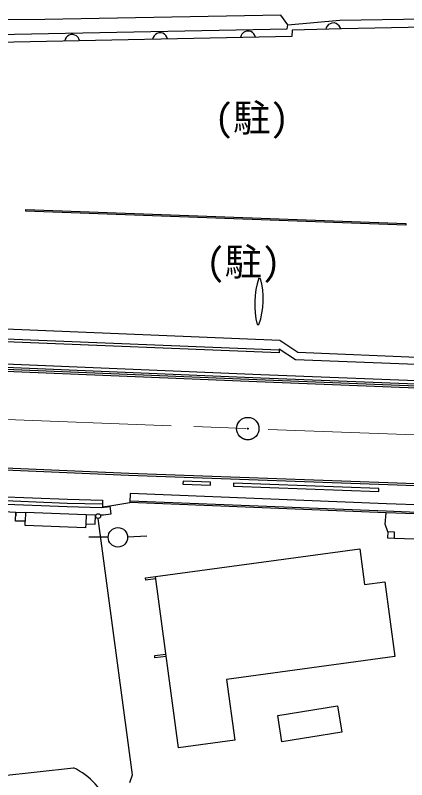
# Model space of a CAD drawing. Units: millimetres, scale not verified. Extents: x 40000 to 680000, y 20000 to 380000.
# Drawn here: x 354192 to 380418, y 250778 to 301938 of the extents above; entities that cross this region are included whole.
import ezdxf
from ezdxf.enums import TextEntityAlignment as Align

# ---------------------------------------------------------------- set-up
doc = ezdxf.new("R2010")
doc.units = ezdxf.units.MM
doc.header["$LTSCALE"] = 1000
doc.linetypes.add('CHAIN', pattern=[18.5, 12, -1.5, 3.5, -1.5])
for name, color, linetype, lineweight in [('M-BGD', 7, 'Continuous', 25), ('M-BMK', 2, 'CHAIN', 13), ('M-BMK-SRVR', 3, 'Continuous', 25), ('M-STR-STRC', 7, 'Continuous', 25)]:
    doc.layers.add(name, color=color, linetype=linetype, lineweight=lineweight)
doc.styles.add('ＭＳ ゴシック', font='')
doc.styles.get('ＭＳ ゴシック').set_extended_font_data('MS Gothic')

msp = doc.modelspace()

# ---------------------------------------------------------------- linework, layer by layer
at = {"layer": 'M-BGD'}
for p, q in [((371986, 301938), (356178, 301653)), ((372450, 301302), (371986, 301938)), ((356178, 301653), (338352, 301491)), ((372450, 301302), (375927, 301601)), ((375285, 301377), (375186, 301315)), ((375404, 301419), (375285, 301377)), ((375564, 301423), (375404, 301419)), ((375685, 301385), (375564, 301423)), ((375786, 301327), (375685, 301385)), ((375927, 301601), (384939, 301754)), ((351044, 300610), (372401, 301035)), ((369574, 300840), (369475, 300778)), ((369693, 300883), (369574, 300840)), ((369853, 300886), (369693, 300883)), ((369974, 300848), (369853, 300886)), ((370075, 300790), (369974, 300848)), ((372401, 301035), (372450, 301302)), ((372751, 300944), (372726, 300523)), ((376050, 301025), (372751, 300944)), ((375030, 301111), (374993, 300991)), ((375088, 301213), (375030, 301111)), ((375186, 301315), (375088, 301213)), ((375888, 301229), (375786, 301327)), ((375950, 301131), (375888, 301229)), ((375993, 301012), (375950, 301131)), ((384884, 301195), (376050, 301025)), ((372726, 300523), (351038, 300073)), ((357539, 300341), (357501, 300221)), ((357597, 300442), (357539, 300341)), ((357695, 300544), (357597, 300442)), ((357793, 300606), (357695, 300544)), ((357913, 300649), (357793, 300606)), ((358072, 300652), (357913, 300649)), ((358193, 300614), (358072, 300652)), ((358294, 300556), (358193, 300614)), ((358396, 300458), (358294, 300556)), ((358458, 300360), (358396, 300458)), ((358501, 300240), (358458, 300360)), ((363429, 300458), (363391, 300338)), ((363487, 300559), (363429, 300458)), ((363585, 300661), (363487, 300559)), ((363683, 300723), (363585, 300661)), ((363803, 300766), (363683, 300723)), ((363963, 300769), (363803, 300766)), ((364083, 300731), (363963, 300769)), ((364185, 300673), (364083, 300731)), ((364287, 300575), (364185, 300673)), ((364349, 300477), (364287, 300575)), ((364391, 300357), (364349, 300477)), ((369319, 300575), (369281, 300455)), ((369377, 300676), (369319, 300575)), ((369475, 300778), (369377, 300676)), ((370177, 300692), (370075, 300790)), ((370239, 300594), (370177, 300692)), ((370281, 300474), (370239, 300594)), ((354892, 288832), (354896, 288932)), ((380355, 287893), (354892, 288832)), ((354896, 288932), (380359, 287993)), ((380359, 287993), (380355, 287893)), ((370516, 284343), (370627, 284332)), ((347865, 281174), (371918, 280193)), ((370406, 281247), (370517, 281236)), ((347838, 280525), (371870, 279544)), ((371862, 279344), (347830, 280325)), ((371918, 280193), (373127, 279392)), ((371870, 279544), (371862, 279344)), ((371872, 279599), (371870, 279544)), ((372961, 278878), (371872, 279599)), ((373127, 279392), (382361, 279005)), ((382340, 278505), (372961, 278878)), ((370379, 277410), (352229, 278150)), ((352235, 278300), (370385, 277560)), ((382424, 276932), (370379, 277410)), ((370385, 277560), (382430, 277082)), ((361783, 271140), (346611, 271782)), ((346618, 271932), (361789, 271290)), ((361789, 271290), (386760, 270391)), ((386754, 270241), (361783, 271140)), ((357671, 269273), (344818, 269783)), ((344829, 270053), (357680, 269543)), ((361899, 269929), (361876, 269329)), ((379056, 269249), (361899, 269929)), ((343986, 269115), (354230, 268691)), ((357663, 269033), (344533, 269554)), ((360031, 269211), (357671, 269273)), ((357680, 269543), (360038, 269481)), ((360031, 269211), (360027, 269051)), ((360027, 269051), (360524, 269115)), ((360038, 269481), (360031, 269211)), ((360524, 269115), (361876, 269329)), ((360524, 269115), (360597, 268550)), ((379032, 268649), (361876, 269329)), ((379036, 268749), (361879, 269429)), ((382293, 269117), (379056, 269249)), ((354211, 268091), (354230, 268691)), ((354230, 268691), (354220, 268441)), ((354230, 268691), (354880, 268670)), ((354880, 268670), (354861, 268070)), ((358943, 268505), (354880, 268670)), ((359968, 268973), (357663, 269033)), ((360533, 269046), (359968, 268973)), ((378981, 267873), (379032, 268649)), ((382267, 268518), (379032, 268649)), ((382272, 268617), (379036, 268749)), ((354861, 268070), (354211, 268091)), ((358943, 268505), (358927, 267905)), ((359569, 268488), (358943, 268505)), ((359553, 267888), (359569, 268488)), ((359601, 268488), (359569, 268488)), ((362042, 251104), (359738, 268261)), ((360101, 268486), (359892, 268487)), ((360597, 268550), (360101, 268486)), ((354865, 267802), (354861, 268070)), ((358904, 267625), (354865, 267802)), ((358927, 267905), (358904, 267625)), ((358927, 267905), (359553, 267888)), ((379145, 267357), (378981, 267873)), ((361718, 267034), (363016, 267101)), ((379145, 267357), (379136, 266957)), ((379600, 267346), (379145, 267357)), ((379591, 266946), (379600, 267346)), ((360419, 267000), (359119, 267000)), ((379136, 266957), (379591, 266946)), ((379591, 266946), (382001, 266856)), ((363576, 264367), (377277, 266220)), ((377277, 266220), (377598, 263846)), ((362917, 264285), (363576, 264367)), ((362936, 264136), (362917, 264285)), ((363596, 264218), (362936, 264136)), ((365125, 252914), (363576, 264367)), ((377598, 263846), (378950, 264029)), ((378950, 264029), (379628, 259014)), ((363531, 259082), (364278, 259180)), ((363551, 258933), (363531, 259082)), ((364298, 259031), (363551, 258933)), ((379628, 259014), (368350, 257489)), ((368350, 257489), (368899, 253424)), ((371775, 255073), (375786, 255722)), ((375786, 255722), (376072, 253952)), ((372061, 253303), (371775, 255073)), ((376072, 253952), (372061, 253303)), ((368899, 253424), (365125, 252914)), ((353217, 251034), (358086, 251576)), ((361877, 250587), (362042, 251104))]:
    msp.add_line(p, q, dxfattribs=at)
for centre, radius in [((359747, 268421), 160), ((361069, 267000), 650)]:
    msp.add_circle(centre, radius, dxfattribs=at)
for centre, radius, start, end in [((375520, 282615), 5293, 160.948, 194.9823), ((365515, 282964), 5293, 340.948, 14.9823), ((356053, 247286), 4748, 20.5834, 64.6372)]:
    msp.add_arc(centre, radius, start, end, dxfattribs=at)
at = {"layer": 'M-BMK'}
msp.add_line((352654, 274921), (402619, 273037), dxfattribs=at)
for radius in [750, 30]:
    msp.add_circle((369767, 274276), radius, dxfattribs=at)
at = {"layer": 'M-BMK-SRVR'}
for radius in [750, 30]:
    msp.add_circle((369767, 274276), radius, dxfattribs=at)
at = {"layer": 'M-STR-STRC'}
for p, q in [((370645, 277877), (347381, 278856)), ((347373, 278656), (370637, 277677)), ((382405, 277412), (370645, 277877)), ((370637, 277677), (382397, 277212)), ((365430, 270752), (365424, 270552)), ((367279, 270698), (365430, 270752)), ((367273, 270498), (367279, 270698)), ((365424, 270552), (367273, 270498)), ((368811, 270627), (368804, 270427)), ((368804, 270427), (378552, 270077)), ((378559, 270277), (368811, 270627)), ((378552, 270077), (378559, 270277))]:
    msp.add_line(p, q, dxfattribs=at)

# ---------------------------------------------------------------- texts
at = {"layer": 'M-BGD', "style": 'ＭＳ ゴシック'}
for p in [(367542, 293607), (366975, 283969)]:
    msp.add_text('(駐)', height=1833, dxfattribs=at).set_placement(p, align=Align.BOTTOM_LEFT)

doc.saveas('drawing.dxf')
